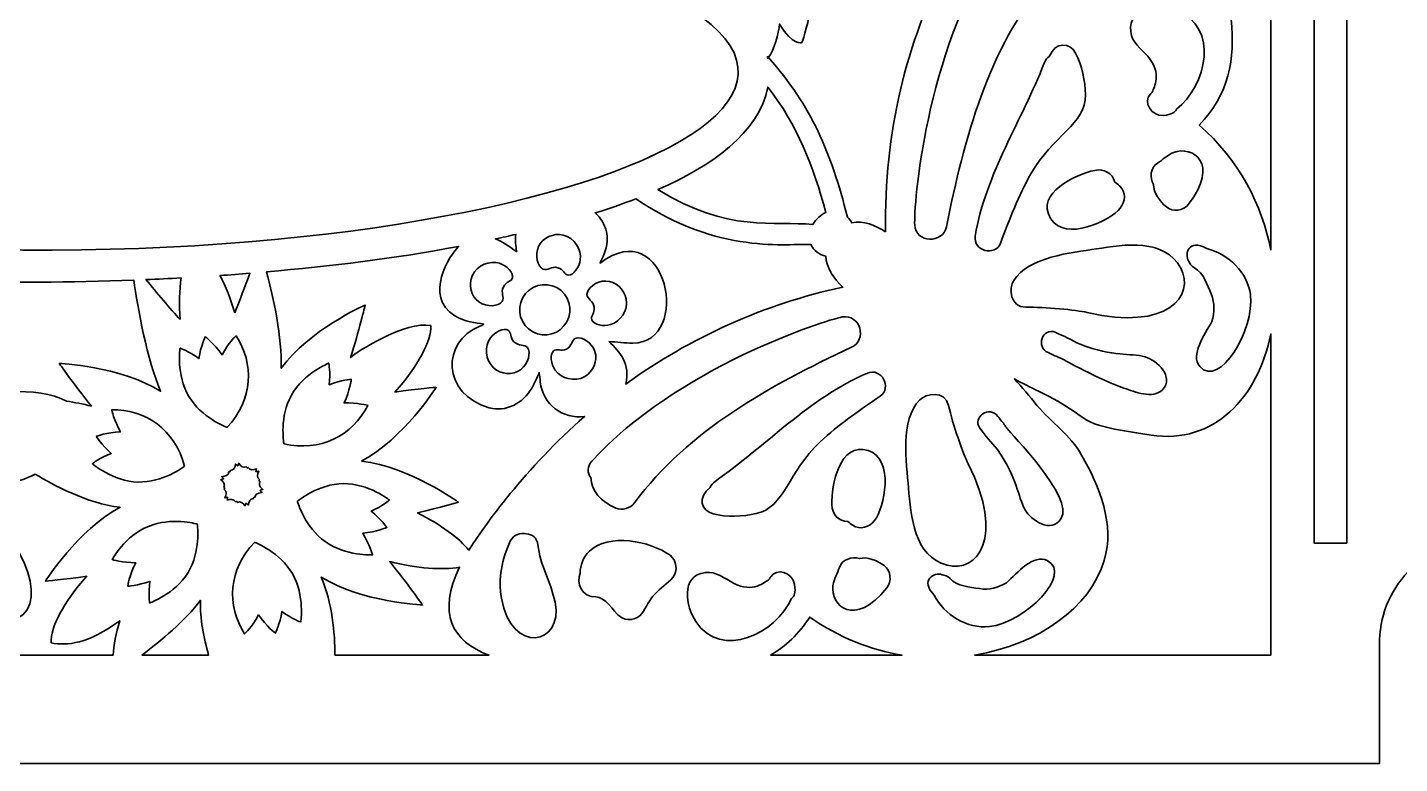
# Model space of a CAD drawing. Header units: inches. Extents: x 7 to 405, y 0 to 403.
# Drawn here: x 144.1 to 270.3, y 276 to 343.7 of the extents above; entities that cross this region are included whole.
import ezdxf

# ---------------------------------------------------------------- set-up
doc = ezdxf.new("R2010")
doc.units = ezdxf.units.IN
doc.header["$MEASUREMENT"] = 0
doc.layers.add('_U+0421_U+043B_U+043E_U+0439 1', color=7, linetype='Continuous')

msp = doc.modelspace()

# ---------------------------------------------------------------- linework, layer by layer
at = {"layer": '_U+0421_U+043B_U+043E_U+0439 1', "color": 250, "lineweight": 35, "true_color": 0x373435}
msp.add_lwpolyline([(265.46, 296.27), (262.46, 296.27), (262.46, 382.7), (265.46, 382.7), (265.46, 296.27)], dxfattribs=at)
for points, knots in [([(271.14, 385.28), (269.34, 387.18), (268.46, 389.44), (268.46, 392.09), (268.46, 392.09), (268.46, 402.99), (268.46, 402.99), (268.46, 402.99), (20.46, 402.99), (20.46, 402.99), (20.46, 402.99), (20.46, 392.09), (20.46, 392.09), (20.46, 389.48), (19.58, 387.22), (17.78, 385.28), (6.74, 373.43), (6.72, 305.57), (17.78, 293.7), (19.58, 291.76), (20.46, 289.5), (20.46, 286.89), (20.46, 286.89), (20.46, 275.99), (20.46, 275.99), (20.46, 275.99), (268.46, 275.99), (268.46, 275.99), (268.46, 275.99), (268.46, 286.89), (268.46, 286.89), (268.46, 289.5), (269.34, 291.76), (271.14, 293.7), (282.18, 305.54), (282.2, 373.41), (271.14, 385.28)], [0, 0, 0, 0, 1, 1, 1, 2, 2, 2, 3, 3, 3, 4, 4, 4, 5, 5, 5, 6, 6, 6, 7, 7, 7, 8, 8, 8, 9, 9, 9, 10, 10, 10, 11, 11, 11, 12, 12, 12, 12]), ([(258.48, 323.21), (257.68, 327.35), (255.57, 331.51), (251.9, 334.73), (257.31, 340.25), (254.35, 348.11), (251.75, 355.59), (250.9, 358.03), (250.09, 361.64), (248.56, 364.12), (249.63, 364.39), (250.62, 364.92), (251.57, 365.58), (254.91, 367.94), (254.61, 371.86), (251.84, 374.57), (255.77, 374.25), (257.66, 375.45), (258.48, 377.11), (258.48, 377.11), (258.48, 323.21), (258.48, 323.21)], [0, 0, 0, 0, 1, 1, 1, 2, 2, 2, 3, 3, 3, 4, 4, 4, 5, 5, 5, 6, 6, 6, 7, 7, 7, 7]), ([(115.35, 325.03), (109.04, 325.8), (101.44, 327.07), (95.4, 328.77), (95.4, 328.77), (95.4, 328.77), (95.4, 328.77), (60.59, 338.35), (84.64, 355.73), (145.5, 355.73), (161.18, 355.66), (184.02, 353.99), (198.63, 348.44), (198.63, 348.44), (198.63, 348.44), (198.63, 348.44), (233.88, 335.18), (177.4, 317.46), (115.35, 325.03)], [0, 0, 0, 0, 1, 1, 1, 2, 2, 2, 3, 3, 3, 4, 4, 4, 5, 5, 5, 6, 6, 6, 6]), ([(223.05, 324.89), (222.15, 325.51), (221, 325.96), (219.96, 325.72), (219.85, 325.92), (219.72, 326.1), (219.55, 326.26), (217.99, 332.25), (216.3, 336.4), (212.28, 340.93), (212.26, 340.9), (212.24, 340.88), (212.22, 340.85), (212.21, 340.91), (212.2, 340.97), (212.19, 341.03), (212.22, 340.99), (212.25, 340.96), (212.28, 340.93), (212.82, 341.63), (213.18, 343.13), (213.31, 344.02), (214.46, 342.01), (215.36, 342.31), (215.36, 342.31), (215.36, 342.31), (217.17, 347.47), (216.39, 351.75), (219.46, 348.67), (224.72, 347.21), (224.72, 347.21), (224.72, 347.21), (223.87, 349.37), (222.73, 351.7), (224.99, 350.53), (227.2, 349.85), (228.77, 349.77), (224.94, 342.27), (222.89, 334.07), (223.05, 324.89)], [0, 0, 0, 0, 1, 1, 1, 2, 2, 2, 3, 3, 3, 4, 4, 4, 5, 5, 5, 6, 6, 6, 7, 7, 7, 8, 8, 8, 9, 9, 9, 10, 10, 10, 11, 11, 11, 12, 12, 12, 13, 13, 13, 13]), ([(233.18, 351.04), (233.56, 351.61), (234.12, 351.7), (234.62, 351.5), (235.86, 351.75), (237.01, 351.1), (237.9, 349.92), (238.29, 349.4), (238.22, 348.63), (237.83, 348.16), (232.48, 341.7), (230.28, 333.52), (228.65, 325.37), (228.33, 323.8), (225.83, 323.83), (225.73, 325.55), (225.63, 327.18), (226.69, 341.44), (233.18, 351.04)], [0, 0, 0, 0, 1, 1, 1, 2, 2, 2, 3, 3, 3, 4, 4, 4, 5, 5, 5, 6, 6, 6, 6]), ([(249.79, 336.18), (249.64, 335.9), (249.41, 335.68), (248.6, 335.61), (247.46, 335.53), (246.7, 336.89), (247.4, 337.58), (247.47, 337.65), (247.54, 337.72), (247.6, 337.8), (247.71, 338.17), (248.52, 339.51), (247.16, 341.05), (246.54, 341.75), (245.71, 342.32), (245.59, 343.32), (245.33, 345.67), (248.24, 345.79), (249.78, 345.24), (253.81, 343.8), (252.55, 338.3), (249.79, 336.18)], [0, 0, 0, 0, 1, 1, 1, 2, 2, 2, 3, 3, 3, 4, 4, 4, 5, 5, 5, 6, 6, 6, 7, 7, 7, 7]), ([(231.29, 324.51), (232.28, 330.31), (235.57, 335.1), (237.66, 340.48), (237.77, 340.74), (237.92, 340.92), (238.1, 341.04), (238.7, 342.44), (239.98, 342.34), (240.52, 341.35), (241.11, 340.26), (241.41, 338.74), (241.43, 337.52), (241.5, 334.8), (238.4, 333.77), (236.41, 330.24), (235.28, 328.22), (234.44, 326.04), (233.62, 323.87), (233.14, 322.59), (231.06, 323.15), (231.29, 324.51)], [0, 0, 0, 0, 1, 1, 1, 2, 2, 2, 3, 3, 3, 4, 4, 4, 5, 5, 5, 6, 6, 6, 7, 7, 7, 7]), ([(216.37, 325.59), (212.82, 325.91), (208.57, 324.79), (202.11, 328.79), (206.99, 330.94), (211.44, 333.99), (212.22, 338.22), (214.94, 334.76), (216.4, 330.94), (217.56, 326.69), (217.11, 326.5), (216.67, 326.07), (216.37, 325.59)], [0, 0, 0, 0, 1, 1, 1, 2, 2, 2, 3, 3, 3, 4, 4, 4, 4]), ([(250.91, 327.44), (250.44, 326.84), (249.46, 326.69), (248.87, 327.2), (248.28, 327.7), (247.65, 328.5), (247.7, 329.26), (247.31, 329.86), (247.4, 330.83), (248.05, 331.23), (248.55, 331.54), (248.96, 331.97), (249.52, 332.2), (251.26, 332.89), (253.83, 331.21), (250.91, 327.44)], [0, 0, 0, 0, 1, 1, 1, 2, 2, 2, 3, 3, 3, 4, 4, 4, 5, 5, 5, 5]), ([(242.28, 330.56), (243.1, 330.74), (243.94, 330.33), (244.12, 329.48), (244.27, 329.38), (244.43, 329.27), (244.57, 329.13), (245.19, 328.57), (245.1, 327.68), (244.63, 327.08), (243.73, 325.95), (239.59, 323.92), (238.23, 326.13), (236.79, 328.49), (240.54, 330.16), (242.28, 330.56)], [0, 0, 0, 0, 1, 1, 1, 2, 2, 2, 3, 3, 3, 4, 4, 4, 5, 5, 5, 5]), ([(197.6, 314.82), (198.31, 314.77), (199.07, 314.66), (199.81, 314.66), (205.3, 314.73), (202.98, 326.68), (196.79, 322.03), (196.91, 322.43), (198.47, 324.69), (196.34, 326.64), (197.55, 327.02), (198.81, 327.45), (200.09, 327.95), (207.64, 322.75), (214.21, 323.86), (216.18, 323.74), (216.44, 323.17), (216.97, 322.78), (217.55, 322.66), (217.6, 321.59), (218.32, 320.56), (219.12, 319.82), (211.88, 318.26), (205.09, 315.18), (199.16, 310.9), (199.6, 312.74), (198.65, 313.82), (197.6, 314.82)], [0, 0, 0, 0, 1, 1, 1, 2, 2, 2, 3, 3, 3, 4, 4, 4, 5, 5, 5, 6, 6, 6, 7, 7, 7, 8, 8, 8, 9, 9, 9, 9]), ([(189.13, 323.05), (188.41, 323.64), (187.76, 324.02), (187.17, 324.25), (187.8, 324.38), (188.43, 324.52), (189.05, 324.67), (188.98, 324.14), (189.03, 323.6), (189.13, 323.05)], [0, 0, 0, 0, 1, 1, 1, 2, 2, 2, 3, 3, 3, 3]), ([(193.89, 320.93), (193.5, 320.95), (193.46, 321.44), (192.91, 321.6), (192.3, 321.78), (191.98, 321.3), (191.57, 321.47), (191.05, 321.69), (190.78, 322.77), (191.14, 323.56), (191.52, 324.38), (192.52, 324.81), (193.4, 324.61), (194.47, 324.36), (195.09, 323.25), (194.98, 322.33), (194.89, 321.65), (194.36, 320.91), (193.89, 320.93)], [0, 0, 0, 0, 1, 1, 1, 2, 2, 2, 3, 3, 3, 4, 4, 4, 5, 5, 5, 6, 6, 6, 6]), ([(241.58, 317.49), (240.6, 317.72), (237.67, 317.99), (235.95, 317.97), (234.47, 317.94), (234.4, 319.75), (234.82, 320.41), (236.2, 322.63), (240.12, 322.97), (242.45, 323.34), (244.99, 323.74), (248.71, 324.33), (250.19, 321.57), (251.53, 319.05), (249.04, 315.75), (241.58, 317.49)], [0, 0, 0, 0, 1, 1, 1, 2, 2, 2, 3, 3, 3, 4, 4, 4, 5, 5, 5, 5]), ([(252.99, 319.19), (252.66, 320), (252.27, 321.14), (251.46, 321.58), (251.22, 321.71), (251, 322.02), (250.93, 322.22), (250.5, 322.81), (250.91, 324.36), (252.58, 323.36), (254.56, 322.9), (256.34, 321.15), (256.6, 319.12), (257.01, 315.87), (253.72, 310.49), (251.95, 312.51), (251.03, 313.57), (252.39, 315.44), (253.05, 316.65), (253.28, 317.52), (253.36, 318.3), (252.99, 319.19)], [0, 0, 0, 0, 1, 1, 1, 2, 2, 2, 3, 3, 3, 4, 4, 4, 5, 5, 5, 6, 6, 6, 7, 7, 7, 7]), ([(174.86, 303.81), (178.76, 305.9), (181.73, 310.6), (181.73, 310.6), (181.73, 310.6), (180.04, 310.46), (177.93, 310.16), (180.04, 312.51), (181.3, 314.9), (181.22, 316.28), (178.97, 316.75), (174.43, 313.91), (173.85, 313.33), (174.63, 315.8), (175.17, 318.06), (175.19, 318.17), (175.03, 318.11), (170.06, 315.86), (167.47, 312.36), (167.57, 315.15), (166.75, 318.86), (166.13, 321.22), (172.02, 321.74), (177.92, 322.46), (183.78, 323.56), (183.03, 322.8), (180.48, 319.01), (183.44, 317.17), (184.37, 316.6), (185.36, 316.52), (186.1, 316.42), (185.98, 316.31), (185.86, 316.26), (185.74, 316.22), (182.22, 314.88), (182.2, 309.96), (186.61, 308.72), (188.1, 308.3), (189.72, 309.1), (190.54, 310.56), (190.79, 311.01), (190.99, 311.49), (191.21, 311.96), (191.24, 311.67), (191.27, 311.38), (191.3, 311.1), (191.54, 308.99), (193.34, 307.69), (195.37, 307.91), (190.05, 303.31), (186.01, 297.7), (184.73, 295.61), (183.84, 296.72), (182.15, 297.98), (180.02, 299.04), (182.11, 299.54), (183.75, 300.04), (183.75, 300.04), (183.75, 300.04), (179.26, 303.31), (174.86, 303.81)], [0, 0, 0, 0, 1, 1, 1, 2, 2, 2, 3, 3, 3, 4, 4, 4, 5, 5, 5, 6, 6, 6, 7, 7, 7, 8, 8, 8, 9, 9, 9, 10, 10, 10, 11, 11, 11, 12, 12, 12, 13, 13, 13, 14, 14, 14, 15, 15, 15, 16, 16, 16, 17, 17, 17, 18, 18, 18, 19, 19, 19, 20, 20, 20, 20]), ([(187.55, 322.01), (188.21, 321.8), (188.84, 321.15), (188.74, 320.69), (188.65, 320.31), (188.16, 320.35), (187.9, 319.84), (187.62, 319.28), (188.04, 318.88), (187.79, 318.5), (187.48, 318.03), (186.38, 317.95), (185.66, 318.45), (184.92, 318.97), (184.68, 320.03), (185.04, 320.86), (185.47, 321.87), (186.68, 322.28), (187.55, 322.01)], [0, 0, 0, 0, 1, 1, 1, 2, 2, 2, 3, 3, 3, 4, 4, 4, 5, 5, 5, 6, 6, 6, 6]), ([(158.18, 316.83), (157.3, 317.77), (156.01, 319.32), (155.04, 320.51), (156.11, 320.55), (157.19, 320.6), (158.27, 320.66), (158.12, 319.54), (158.08, 318.23), (158.18, 316.83)], [0, 0, 0, 0, 1, 1, 1, 2, 2, 2, 3, 3, 3, 3]), ([(163.21, 317.44), (162.83, 318.72), (162.37, 319.9), (161.86, 320.88), (162.77, 320.95), (163.68, 321.01), (164.59, 321.09), (164.15, 319.91), (163.63, 318.52), (163.21, 317.44)], [0, 0, 0, 0, 1, 1, 1, 2, 2, 2, 3, 3, 3, 3]), ([(150.03, 308.87), (149.24, 309.07), (148.47, 309.22), (147.74, 309.33), (145.07, 310.75), (140, 310.26), (137.34, 309.24), (138.83, 312.26), (139.65, 318.64), (137.06, 320.38), (142.33, 320.23), (148.04, 320.24), (153.91, 320.46), (154.29, 317.9), (155.13, 313.11), (156.38, 310.24), (152.62, 312.58), (147.06, 312.8), (147.06, 312.8), (147.06, 312.8), (148.37, 310.9), (150.03, 308.87)], [0, 0, 0, 0, 1, 1, 1, 2, 2, 2, 3, 3, 3, 4, 4, 4, 5, 5, 5, 6, 6, 6, 7, 7, 7, 7]), ([(189.68, 318.85), (190.29, 319.97), (191.7, 320.38), (192.82, 319.77), (193.94, 319.15), (194.36, 317.75), (193.74, 316.63), (193.13, 315.51), (191.72, 315.09), (190.6, 315.71), (189.48, 316.32), (189.07, 317.73), (189.68, 318.85)], [0, 0, 0, 0, 1, 1, 1, 2, 2, 2, 3, 3, 3, 4, 4, 4, 4]), ([(196.25, 317.97), (196.17, 318.59), (195.6, 318.69), (195.59, 319.14), (195.58, 319.71), (196.45, 320.39), (197.33, 320.38), (198.23, 320.37), (199.03, 319.62), (199.2, 318.73), (199.41, 317.66), (198.64, 316.64), (197.76, 316.37), (197.1, 316.17), (196.21, 316.36), (196.04, 316.8), (195.89, 317.16), (196.33, 317.4), (196.25, 317.97)], [0, 0, 0, 0, 1, 1, 1, 2, 2, 2, 3, 3, 3, 4, 4, 4, 5, 5, 5, 6, 6, 6, 6]), ([(196.05, 303.81), (203.84, 312.38), (217.46, 316.78), (219.06, 317.07), (220.75, 317.37), (221.37, 314.95), (219.92, 314.28), (212.4, 310.76), (204.96, 306.69), (199.95, 299.97), (199.58, 299.48), (198.85, 299.23), (198.24, 299.49), (196.89, 300.08), (195.99, 301.04), (195.94, 302.3), (195.63, 302.74), (195.58, 303.3), (196.05, 303.81)], [0, 0, 0, 0, 1, 1, 1, 2, 2, 2, 3, 3, 3, 4, 4, 4, 5, 5, 5, 6, 6, 6, 6]), ([(186.71, 315.14), (187.12, 315.7), (187.94, 316.09), (188.34, 315.85), (188.67, 315.65), (188.48, 315.19), (188.88, 314.79), (189.33, 314.34), (189.84, 314.61), (190.12, 314.26), (190.47, 313.82), (190.19, 312.75), (189.49, 312.22), (188.77, 311.68), (187.68, 311.79), (187.01, 312.39), (186.19, 313.12), (186.17, 314.4), (186.71, 315.14)], [0, 0, 0, 0, 1, 1, 1, 2, 2, 2, 3, 3, 3, 4, 4, 4, 5, 5, 5, 6, 6, 6, 6]), ([(258.48, 285.97), (258.48, 285.97), (231.25, 285.97), (231.25, 285.97), (237.07, 286.93), (241.87, 290.32), (243.16, 294.68), (244.14, 297.97), (242.74, 301.45), (241.08, 304.37), (240.05, 306.2), (238.31, 307.35), (236.97, 308.94), (236.28, 309.77), (235.61, 310.6), (234.89, 311.38), (235.62, 310.98), (236.36, 310.61), (237.12, 310.24), (242.82, 307.48), (239.67, 307.35), (247.46, 306.2), (253.27, 305.33), (257.28, 309.66), (258.48, 315.52), (258.48, 315.52), (258.48, 285.97), (258.48, 285.97)], [0, 0, 0, 0, 1, 1, 1, 2, 2, 2, 3, 3, 3, 4, 4, 4, 5, 5, 5, 6, 6, 6, 7, 7, 7, 8, 8, 8, 9, 9, 9, 9]), ([(248.51, 310.38), (247.64, 309.47), (245.95, 310.2), (244.97, 310.53), (242.8, 311.27), (239.31, 313.2), (239.31, 313.2), (239.19, 313.27), (239.1, 313.33), (238.97, 313.34), (238.65, 313.49), (238.32, 313.65), (237.99, 313.79), (236.82, 314.29), (237.49, 316.17), (238.66, 315.66), (239.43, 315.33), (240.19, 314.95), (240.93, 314.56), (244.1, 313.35), (245.49, 313.8), (246.91, 313.4), (248.03, 313.08), (249.64, 311.58), (248.51, 310.38)], [0, 0, 0, 0, 1, 1, 1, 2, 2, 2, 3, 3, 3, 4, 4, 4, 5, 5, 5, 6, 6, 6, 7, 7, 7, 8, 8, 8, 8]), ([(158.17, 314.21), (158.17, 314.21), (158.99, 313.92), (159.9, 313.25), (160.08, 314.42), (160.48, 315.25), (160.48, 315.25), (160.48, 315.25), (161.31, 314.64), (162.04, 313.58), (162.62, 314.67), (163.32, 315.35), (163.32, 315.35), (165, 312.81), (164.89, 309.48), (162.5, 306.92), (162.49, 306.91), (162.5, 306.91), (162.49, 306.92), (162.36, 306.97), (160.14, 307.81), (158.98, 309.76), (157.79, 311.77), (158.17, 314.21), (158.17, 314.21)], [0, 0, 0, 0, 1, 1, 1, 2, 2, 2, 3, 3, 3, 4, 4, 4, 5, 5, 5, 6, 6, 6, 7, 7, 7, 8, 8, 8, 8]), ([(192.68, 312.18), (192.27, 312.74), (192.16, 313.64), (192.52, 313.95), (192.81, 314.2), (193.18, 313.87), (193.7, 314.12), (194.26, 314.41), (194.17, 314.98), (194.59, 315.13), (195.12, 315.32), (196.05, 314.72), (196.32, 313.89), (196.61, 313.03), (196.16, 312.04), (195.38, 311.59), (194.43, 311.04), (193.21, 311.43), (192.68, 312.18)], [0, 0, 0, 0, 1, 1, 1, 2, 2, 2, 3, 3, 3, 4, 4, 4, 5, 5, 5, 6, 6, 6, 6]), ([(173.92, 311.34), (173.92, 311.34), (173.8, 310.32), (173.26, 309.16), (174.49, 309.2), (175.43, 308.94), (175.43, 308.94), (174.04, 306.13), (171.03, 304.64), (167.72, 305.41), (167.72, 305.41), (167.72, 305.41), (167.72, 305.41), (167.7, 305.56), (167.31, 307.9), (168.41, 309.88), (169.55, 311.92), (171.85, 312.82), (171.85, 312.82), (171.85, 312.82), (172.01, 311.96), (171.89, 310.84), (172.99, 311.27), (173.92, 311.34), (173.92, 311.34)], [0, 0, 0, 0, 1, 1, 1, 2, 2, 2, 3, 3, 3, 4, 4, 4, 5, 5, 5, 6, 6, 6, 7, 7, 7, 8, 8, 8, 8]), ([(206.93, 301.39), (207, 301.59), (207.14, 301.79), (207.37, 301.95), (212.1, 305.25), (215.98, 309.57), (221.38, 311.9), (222.65, 312.46), (223.69, 310.57), (222.55, 309.79), (220.64, 308.48), (218.72, 307.16), (217.03, 305.58), (214.07, 302.82), (213.8, 299.55), (211.14, 298.98), (209.95, 298.72), (208.39, 298.64), (207.2, 298.96), (206.11, 299.25), (205.71, 300.47), (206.93, 301.39)], [0, 0, 0, 0, 1, 1, 1, 2, 2, 2, 3, 3, 3, 4, 4, 4, 5, 5, 5, 6, 6, 6, 7, 7, 7, 7]), ([(225.16, 301.34), (224.96, 303.69), (224.37, 307.58), (226.19, 309.44), (226.75, 310.01), (228.51, 310.37), (228.84, 308.92), (229.22, 307.24), (230.18, 304.46), (230.64, 303.57), (234.09, 296.72), (231.47, 293.53), (228.7, 294.24), (225.67, 295.02), (225.37, 298.78), (225.16, 301.34)], [0, 0, 0, 0, 1, 1, 1, 2, 2, 2, 3, 3, 3, 4, 4, 4, 5, 5, 5, 5]), ([(150.46, 306.08), (150.46, 306.08), (151.42, 306.46), (152.7, 306.51), (152.1, 307.58), (151.88, 308.53), (151.88, 308.53), (154.95, 308.61), (157.7, 306.71), (158.59, 303.35), (158.59, 303.34), (158.59, 303.34), (158.58, 303.34), (158.47, 303.25), (156.57, 301.83), (154.31, 301.89), (151.97, 301.95), (150.11, 303.57), (150.11, 303.57), (150.11, 303.57), (150.79, 304.11), (151.84, 304.52), (150.95, 305.3), (150.46, 306.08), (150.46, 306.08)], [0, 0, 0, 0, 1, 1, 1, 2, 2, 2, 3, 3, 3, 4, 4, 4, 5, 5, 5, 6, 6, 6, 7, 7, 7, 8, 8, 8, 8]), ([(233.38, 307.93), (233.6, 307.64), (233.82, 307.36), (234.05, 307.08), (234.09, 306.96), (234.17, 306.88), (234.27, 306.79), (234.41, 306.43), (240.46, 300.5), (239.18, 298.51), (238.28, 297.13), (236.44, 298.34), (235.87, 299.36), (235.15, 300.63), (235.26, 302.09), (233.33, 304.88), (232.77, 305.52), (232.23, 306.16), (231.73, 306.83), (230.96, 307.86), (232.62, 308.95), (233.38, 307.93)], [0, 0, 0, 0, 1, 1, 1, 2, 2, 2, 3, 3, 3, 4, 4, 4, 5, 5, 5, 6, 6, 6, 7, 7, 7, 7]), ([(221.45, 304.78), (223.92, 303.99), (222.92, 299.48), (222.04, 298.34), (221.56, 297.74), (220.72, 297.44), (220.03, 297.91), (219.87, 298.02), (219.72, 298.14), (219.58, 298.27), (218.71, 298.25), (218.12, 298.97), (218.1, 299.8), (218.07, 301.58), (218.82, 305.63), (221.45, 304.78)], [0, 0, 0, 0, 1, 1, 1, 2, 2, 2, 3, 3, 3, 4, 4, 4, 5, 5, 5, 5]), ([(162.5, 300.21), (162.54, 300.3), (162.55, 300.38), (162.56, 300.46), (162.48, 300.46), (162.39, 300.45), (162.3, 300.42), (162.45, 300.71), (162.5, 301.01), (162.24, 301.19), (162.26, 301.23), (162.27, 301.27), (162.28, 301.3), (162.26, 301.33), (162.23, 301.36), (162.2, 301.38), (162.35, 301.65), (162.17, 301.91), (161.93, 302.1), (162.02, 302.12), (162.1, 302.15), (162.18, 302.18), (162.13, 302.25), (162.08, 302.31), (162.01, 302.38), (162.33, 302.4), (162.62, 302.51), (162.65, 302.82), (162.69, 302.82), (162.73, 302.83), (162.76, 302.84), (162.78, 302.87), (162.78, 302.91), (162.79, 302.95), (163.1, 302.95), (163.24, 303.24), (163.28, 303.55), (163.34, 303.48), (163.4, 303.42), (163.47, 303.37), (163.51, 303.44), (163.54, 303.52), (163.57, 303.61), (163.74, 303.35), (163.98, 303.15), (164.26, 303.29), (164.29, 303.25), (164.31, 303.22), (164.33, 303.19), (164.37, 303.2), (164.41, 303.21), (164.44, 303.23), (164.62, 302.96), (164.91, 302.98), (165.21, 303.1), (165.18, 303.01), (165.16, 302.93), (165.15, 302.85), (165.23, 302.85), (165.32, 302.86), (165.41, 302.89), (165.27, 302.61), (165.21, 302.29), (165.47, 302.12), (165.45, 302.08), (165.44, 302.04), (165.43, 302.01), (165.45, 301.98), (165.48, 301.95), (165.52, 301.93), (165.41, 301.75), (165.42, 301.49), (165.79, 301.21), (165.69, 301.19), (165.61, 301.16), (165.54, 301.13), (165.58, 301.06), (165.63, 300.99), (165.7, 300.93), (165.24, 300.9), (165.08, 300.69), (165.06, 300.49), (165.03, 300.49), (164.99, 300.48), (164.95, 300.47), (164.93, 300.44), (164.93, 300.4), (164.92, 300.36), (164.61, 300.36), (164.48, 300.07), (164.44, 299.76), (164.37, 299.83), (164.31, 299.89), (164.24, 299.94), (164.2, 299.87), (164.17, 299.79), (164.14, 299.7), (163.97, 299.96), (163.73, 300.16), (163.45, 300.02), (163.43, 300.06), (163.4, 300.09), (163.37, 300.12), (163.34, 300.11), (163.3, 300.1), (163.27, 300.08), (163.11, 300.35), (162.79, 300.32), (162.5, 300.21)], [0, 0, 0, 0, 1, 1, 1, 2, 2, 2, 3, 3, 3, 4, 4, 4, 5, 5, 5, 6, 6, 6, 7, 7, 7, 8, 8, 8, 9, 9, 9, 10, 10, 10, 11, 11, 11, 12, 12, 12, 13, 13, 13, 14, 14, 14, 15, 15, 15, 16, 16, 16, 17, 17, 17, 18, 18, 18, 19, 19, 19, 20, 20, 20, 21, 21, 21, 22, 22, 22, 23, 23, 23, 24, 24, 24, 25, 25, 25, 26, 26, 26, 27, 27, 27, 28, 28, 28, 29, 29, 29, 30, 30, 30, 31, 31, 31, 32, 32, 32, 33, 33, 33, 34, 34, 34, 35, 35, 35, 36, 36, 36, 36]), ([(152.02, 285.97), (152.02, 285.97), (126.74, 285.97), (126.74, 285.97), (129.62, 287.15), (132.17, 292.08), (132.57, 295.18), (134.82, 291.73), (141.22, 287.48), (143.71, 289.67), (146.23, 291.88), (142.25, 298.52), (138.66, 300.95), (140.7, 301), (143.14, 301.8), (144.86, 302.62), (146.46, 301.63), (149.59, 299.92), (152.66, 299.57), (148.76, 297.48), (145.79, 292.77), (145.79, 292.77), (145.79, 292.77), (147.49, 292.92), (149.59, 293.22), (147.49, 290.87), (146.22, 288.48), (146.31, 287.1), (147.79, 286.79), (149.72, 287.01), (152.62, 289.12), (152.63, 289.12), (152.63, 289.12), (152.63, 289.12), (152.26, 287.98), (152.09, 286.86), (152.02, 285.97)], [0, 0, 0, 0, 1, 1, 1, 2, 2, 2, 3, 3, 3, 4, 4, 4, 5, 5, 5, 6, 6, 6, 7, 7, 7, 8, 8, 8, 9, 9, 9, 10, 10, 10, 11, 11, 11, 12, 12, 12, 12]), ([(168.96, 300.11), (168.96, 300.11), (168.96, 300.11), (168.97, 300.12), (169.08, 300.21), (170.91, 301.71), (173.18, 301.74), (175.52, 301.77), (177.44, 300.23), (177.44, 300.23), (177.44, 300.23), (176.78, 299.67), (175.75, 299.2), (176.67, 298.47), (177.2, 297.71), (177.2, 297.71), (177.2, 297.71), (176.25, 297.29), (174.97, 297.18), (175.62, 296.14), (175.87, 295.2), (175.87, 295.2), (175.87, 295.2), (173.41, 295.04), (171.51, 296.41), (169.67, 297.74), (169, 299.97), (168.96, 300.11)], [0, 0, 0, 0, 1, 1, 1, 2, 2, 2, 3, 3, 3, 4, 4, 4, 5, 5, 5, 6, 6, 6, 7, 7, 7, 8, 8, 8, 9, 9, 9, 9]), ([(151.93, 294.76), (151.93, 294.76), (153.1, 296.93), (155.27, 297.81), (157.37, 298.67), (159.62, 298.05), (159.76, 298.02), (159.76, 298.02), (159.76, 298.02), (159.76, 298.01), (159.78, 297.86), (160.08, 295.51), (158.91, 293.57), (157.7, 291.57), (155.37, 290.76), (155.37, 290.76), (155.37, 290.76), (155.24, 291.62), (155.4, 292.74), (154.28, 292.35), (153.36, 292.31), (153.36, 292.31), (153.36, 292.31), (153.51, 293.33), (154.09, 294.47), (152.87, 294.47), (151.93, 294.76), (151.93, 294.76)], [0, 0, 0, 0, 1, 1, 1, 2, 2, 2, 3, 3, 3, 4, 4, 4, 5, 5, 5, 6, 6, 6, 7, 7, 7, 8, 8, 8, 9, 9, 9, 9]), ([(187.72, 291.21), (187.41, 292.96), (187.78, 294.85), (188.54, 296.44), (188.84, 297.09), (189.48, 297.26), (190.03, 297.12), (190.55, 297.09), (191.02, 296.77), (191.08, 296.1), (191.25, 294.3), (192.3, 292.61), (192.66, 290.83), (193.46, 286.9), (188.66, 285.93), (187.72, 291.21)], [0, 0, 0, 0, 1, 1, 1, 2, 2, 2, 3, 3, 3, 4, 4, 4, 5, 5, 5, 5]), ([(203.48, 293.11), (202.98, 292.54), (202.36, 292.12), (201.83, 291.58), (201.33, 291.07), (201.05, 290.36), (200.63, 289.78), (200.18, 289.16), (199.17, 289.04), (198.59, 289.54), (198.05, 289.99), (197.22, 291.36), (196.42, 291.32), (195.12, 291.25), (194.56, 292.63), (194.97, 293.51), (194.95, 294.22), (195.23, 294.96), (195.81, 295.52), (197.57, 297.24), (201.43, 296.45), (203.23, 295.15), (203.85, 294.71), (203.98, 293.68), (203.48, 293.11)], [0, 0, 0, 0, 1, 1, 1, 2, 2, 2, 3, 3, 3, 4, 4, 4, 5, 5, 5, 6, 6, 6, 7, 7, 7, 8, 8, 8, 8]), ([(169.27, 289), (169.27, 289), (168.45, 289.3), (167.54, 289.98), (167.35, 288.81), (166.94, 287.98), (166.94, 287.98), (166.94, 287.98), (166.12, 288.61), (165.4, 289.67), (164.8, 288.59), (164.11, 287.92), (164.11, 287.92), (162.43, 290.5), (162.63, 293.88), (165.01, 296.34), (165.02, 296.34), (165.02, 296.34), (165.02, 296.34), (165.16, 296.29), (167.36, 295.42), (168.5, 293.46), (169.67, 291.43), (169.27, 289), (169.27, 289)], [0, 0, 0, 0, 1, 1, 1, 2, 2, 2, 3, 3, 3, 4, 4, 4, 5, 5, 5, 6, 6, 6, 7, 7, 7, 8, 8, 8, 8]), ([(227.52, 291.49), (226.16, 292.88), (227.57, 293.65), (228.24, 293.36), (228.45, 293.34), (228.81, 293.2), (228.99, 293), (229.61, 292.32), (230.81, 292.21), (231.68, 292.08), (232.63, 291.93), (233.37, 292.19), (234.16, 292.62), (235.18, 293.54), (236.67, 295.31), (237.92, 294.66), (240.3, 293.43), (235.86, 288.95), (232.6, 288.59), (230.56, 288.36), (228.43, 289.67), (227.52, 291.49)], [0, 0, 0, 0, 1, 1, 1, 2, 2, 2, 3, 3, 3, 4, 4, 4, 5, 5, 5, 6, 6, 6, 7, 7, 7, 7]), ([(172.42, 285.97), (172.41, 287.95), (172.17, 290.79), (171.15, 293.14), (174.91, 290.81), (180.47, 290.58), (180.47, 290.58), (180.47, 290.58), (179.12, 292.52), (177.45, 294.57), (179.96, 293.94), (182.29, 293.78), (183.87, 294.05), (181.85, 289.89), (183.13, 287.2), (186.58, 285.97), (186.58, 285.97), (172.42, 285.97), (172.42, 285.97)], [0, 0, 0, 0, 1, 1, 1, 2, 2, 2, 3, 3, 3, 4, 4, 4, 5, 5, 5, 6, 6, 6, 6]), ([(205.6, 289.05), (204.7, 290.41), (204.13, 293.27), (206.48, 293.57), (207.48, 293.69), (208.23, 293.02), (209.05, 292.59), (210.87, 291.63), (211.98, 292.72), (212.32, 292.92), (212.38, 293), (212.44, 293.08), (212.49, 293.17), (212.99, 294.01), (214.5, 293.6), (214.68, 292.47), (214.81, 291.67), (214.65, 291.39), (214.41, 291.18), (213, 287.99), (207.96, 285.47), (205.6, 289.05)], [0, 0, 0, 0, 1, 1, 1, 2, 2, 2, 3, 3, 3, 4, 4, 4, 5, 5, 5, 6, 6, 6, 7, 7, 7, 7]), ([(218.21, 292.38), (218.3, 292.98), (218.62, 293.48), (218.81, 294.04), (219.05, 294.76), (219.97, 295.08), (220.64, 294.84), (221.37, 295.07), (222.3, 294.65), (222.92, 294.2), (223.55, 293.73), (223.64, 292.75), (223.16, 292.15), (220.19, 288.43), (217.95, 290.52), (218.21, 292.38)], [0, 0, 0, 0, 1, 1, 1, 2, 2, 2, 3, 3, 3, 4, 4, 4, 5, 5, 5, 5]), ([(154.65, 285.97), (156.41, 287.27), (158.64, 289.11), (160.05, 291.02), (160, 289.31), (160.35, 287.52), (160.8, 285.97), (160.8, 285.97), (154.65, 285.97), (154.65, 285.97)], [0, 0, 0, 0, 1, 1, 1, 2, 2, 2, 3, 3, 3, 3]), ([(212.46, 285.97), (213.85, 286.77), (215.08, 287.9), (216.08, 289.47), (218.76, 287.57), (221.67, 286.45), (224.57, 285.97), (224.57, 285.97), (212.46, 285.97), (212.46, 285.97)], [0, 0, 0, 0, 1, 1, 1, 2, 2, 2, 3, 3, 3, 3])]:
    msp.add_open_spline(points, degree=3, knots=knots, dxfattribs=at)

doc.saveas('drawing.dxf')
